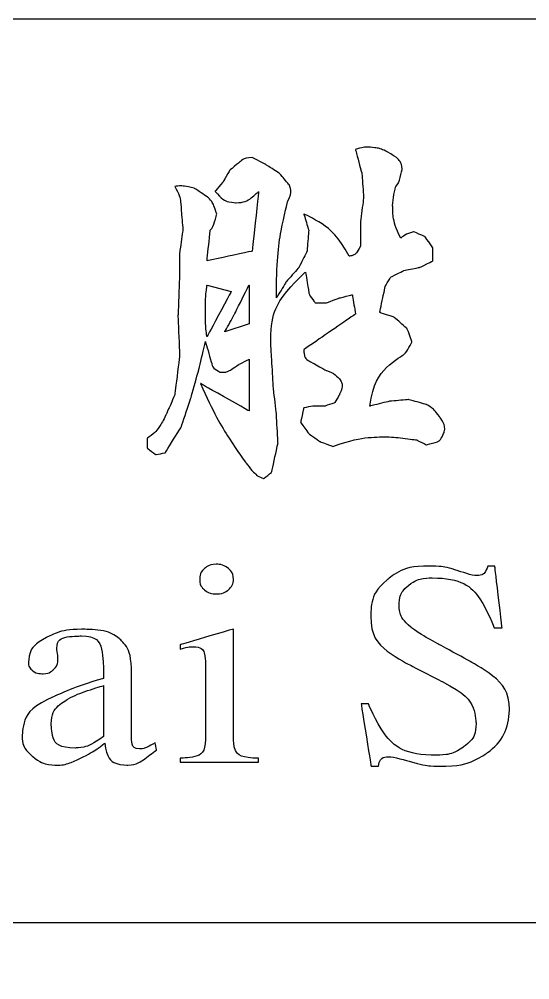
# Model space of a CAD drawing. Header units: millimetres. Extents: x 538 to 2776, y 409 to 1056.
# Drawn here: x 937.38 to 942.54, y 421.03 to 430.74 of the extents above; entities that cross this region are included whole.
import ezdxf

# ---------------------------------------------------------------- set-up
doc = ezdxf.new("R2010")
doc.units = ezdxf.units.MM
doc.layers.add('DWG', color=7, linetype='Continuous')
doc.layers.add('layer 1', color=7, linetype='Continuous')

msp = doc.modelspace()

# ---------------------------------------------------------------- linework, layer by layer
at = {"layer": 'DWG', "linetype": 'ByBlock'}
msp.add_lwpolyline([(988.7912, 430.7424), (919.3691, 430.7424, 0.414214), (919.167, 430.5403), (919.167, 408.5864)], format="xyb", dxfattribs=at)
at = {"layer": 'DWG'}
msp.add_lwpolyline([(919.167, 421.6141), (988.7912, 421.6141)], dxfattribs=at)
at = {"layer": 'layer 1', "color": 0}
for points, knots in [([(939.7355, 429.3445), (939.7355, 429.3445), (939.8664, 429.279), (939.8664, 429.279), (939.8664, 429.279), (939.8664, 429.279), (940.0133, 429.1816), (940.0133, 429.1816), (940.0133, 429.1816), (940.0133, 429.1816), (940.1114, 429.0674), (940.1114, 429.0674), (940.1114, 429.0674), (940.133, 429.0131), (940.1274, 428.9581), (940.0947, 428.9038), (940.0947, 428.9038), (940.0188, 428.6101), (939.9805, 428.2843), (939.9805, 427.9251), (939.9805, 427.9251), (939.9805, 427.9251), (940.0787, 428.088), (940.0787, 428.088), (940.0787, 428.088), (940.0787, 428.088), (940.2088, 428.2349), (940.2088, 428.2349), (940.2088, 428.2349), (940.2088, 428.2349), (940.2903, 428.3985), (940.2903, 428.3985), (940.2903, 428.3985), (940.2903, 428.3985), (940.307, 428.6101), (940.307, 428.6101), (940.307, 428.6101), (940.307, 428.6101), (940.2576, 428.7737), (940.2576, 428.7737), (940.2576, 428.7737), (940.4539, 428.6867), (940.6056, 428.5454), (940.7149, 428.3491), (940.7149, 428.3491), (940.7581, 428.3491), (940.7964, 428.3817), (940.8291, 428.4472), (940.8291, 428.4472), (940.8291, 428.4472), (940.8291, 428.6922), (940.8291, 428.6922), (940.8291, 428.6922), (940.8291, 428.6922), (940.8618, 428.9366), (940.8618, 428.9366), (940.8618, 428.9366), (940.8618, 428.9366), (940.8451, 429.1816), (940.8451, 429.1816), (940.8451, 429.1816), (940.8451, 429.1816), (940.7797, 429.4259), (940.7797, 429.4259), (940.7797, 429.4259), (940.8451, 429.4482), (940.9105, 429.4531), (940.976, 429.4426), (940.976, 429.4426), (941.0087, 429.4426), (941.0602, 429.4231), (941.1305, 429.3855), (941.1305, 429.3855), (941.2015, 429.3473), (941.2426, 429.2957), (941.253, 429.2303), (941.253, 429.2303), (941.2314, 429.1322), (941.2098, 429.073), (941.1876, 429.0507), (941.1876, 429.0507), (941.166, 428.9637), (941.1556, 428.899), (941.1556, 428.8551), (941.1556, 428.8551), (941.1556, 428.7465), (941.1827, 428.6379), (941.237, 428.5286), (941.237, 428.5286), (941.2586, 428.5509), (941.3017, 428.5725), (941.3672, 428.5941), (941.3672, 428.5941), (941.3672, 428.5941), (941.4813, 428.5454), (941.4813, 428.5454), (941.4813, 428.5454), (941.4813, 428.5454), (941.5628, 428.4312), (941.5628, 428.4312), (941.5628, 428.4312), (941.5628, 428.4312), (941.5628, 428.3003), (941.5628, 428.3003), (941.5628, 428.3003), (941.5628, 428.3003), (941.4326, 428.2349), (941.4326, 428.2349), (941.4326, 428.2349), (941.4326, 428.2349), (941.2697, 428.2029), (941.2697, 428.2029), (941.2697, 428.2029), (941.2697, 428.2029), (941.1389, 428.1374), (941.1389, 428.1374), (941.1389, 428.1374), (941.0957, 428.072), (941.0734, 428.0288), (941.0734, 428.0066), (941.0734, 428.0066), (941.0734, 428.0066), (941.0247, 427.7782), (941.0247, 427.7782), (941.0247, 427.7782), (941.0247, 427.7782), (941.1716, 427.7295), (941.1716, 427.7295), (941.1716, 427.7295), (941.1716, 427.7295), (941.3017, 427.6153), (941.3017, 427.6153), (941.3017, 427.6153), (941.3017, 427.6153), (941.3511, 427.4845), (941.3511, 427.4845), (941.3511, 427.4845), (941.3185, 427.4197), (941.2913, 427.3759), (941.2697, 427.3543), (941.2697, 427.3543), (941.0734, 427.2346), (940.9593, 427.0606), (940.9265, 426.8322), (940.9265, 426.8322), (940.9265, 426.8322), (941.1228, 426.881), (941.1228, 426.881), (941.1228, 426.881), (941.1228, 426.881), (941.3185, 426.8977), (941.3185, 426.8977), (941.3185, 426.8977), (941.3185, 426.8977), (941.498, 426.8482), (941.498, 426.8482), (941.498, 426.8482), (941.5412, 426.8267), (941.5851, 426.7856), (941.6282, 426.7257), (941.6282, 426.7257), (941.6721, 426.6658), (941.6881, 426.6143), (941.6776, 426.5712), (941.6776, 426.5712), (941.6553, 426.5169), (941.6338, 426.4842), (941.6122, 426.473), (941.6122, 426.473), (941.6122, 426.473), (941.498, 426.4403), (941.498, 426.4403), (941.498, 426.4403), (941.498, 426.4403), (941.3999, 426.4897), (941.3999, 426.4897), (941.3999, 426.4897), (941.2474, 426.5113), (941.1389, 426.5218), (941.0734, 426.5218), (941.0734, 426.5218), (940.9105, 426.5218), (940.7365, 426.4897), (940.5513, 426.4243), (940.5513, 426.4243), (940.5513, 426.4243), (940.4212, 426.473), (940.4212, 426.473), (940.4212, 426.473), (940.4212, 426.473), (940.307, 426.5545), (940.307, 426.5545), (940.307, 426.5545), (940.307, 426.5545), (940.2255, 426.6686), (940.2255, 426.6686), (940.2255, 426.6686), (940.2255, 426.6686), (940.2576, 426.8155), (940.2576, 426.8155), (940.2576, 426.8155), (940.2576, 426.8155), (940.3557, 426.8322), (940.3557, 426.8322), (940.3557, 426.8322), (940.3557, 426.8322), (940.4699, 426.8322), (940.4699, 426.8322), (940.4699, 426.8322), (940.4699, 426.8322), (940.568, 426.8649), (940.568, 426.8649), (940.568, 426.8649), (940.568, 426.8649), (940.6168, 426.9464), (940.6168, 426.9464), (940.6168, 426.9464), (940.6495, 427.0118), (940.6495, 427.0661), (940.6168, 427.1093), (940.6168, 427.1093), (940.5736, 427.1531), (940.5297, 427.1803), (940.4866, 427.1907), (940.4866, 427.1907), (940.4866, 427.1907), (940.3397, 427.2728), (940.3397, 427.2728), (940.3397, 427.2728), (940.2959, 427.2944), (940.2715, 427.316), (940.2659, 427.3376), (940.2659, 427.3376), (940.2604, 427.3599), (940.2576, 427.3815), (940.2576, 427.403), (940.2576, 427.403), (940.2576, 427.403), (940.7797, 427.7622), (940.7797, 427.7622), (940.7797, 427.7622), (940.7797, 427.7622), (940.7476, 427.9578), (940.7476, 427.9578), (940.7476, 427.9578), (940.7476, 427.9578), (940.6168, 427.9251), (940.6168, 427.9251), (940.6168, 427.9251), (940.6168, 427.9251), (940.4866, 427.8764), (940.4866, 427.8764), (940.4866, 427.8764), (940.4866, 427.8764), (940.3724, 427.8764), (940.3724, 427.8764), (940.3724, 427.8764), (940.3286, 427.9307), (940.307, 427.969), (940.307, 427.9905), (940.307, 427.9905), (940.307, 427.9905), (940.2743, 428.1862), (940.2743, 428.1862), (940.2743, 428.1862), (940.0133, 427.9578), (939.8991, 427.6752), (939.9318, 427.3376), (939.9318, 427.3376), (939.9318, 427.3376), (939.9478, 427.0439), (939.9478, 427.0439), (939.9478, 427.0439), (939.9478, 427.0439), (939.9805, 426.7508), (939.9805, 426.7508), (939.9805, 426.7508), (939.9805, 426.7508), (939.9965, 426.457), (939.9965, 426.457), (939.9965, 426.457), (939.9965, 426.457), (939.9318, 426.1633), (939.9318, 426.1633), (939.9318, 426.1633), (939.9318, 426.1633), (939.8504, 426.0978), (939.8504, 426.0978), (939.8504, 426.0978), (939.8504, 426.0978), (939.7849, 426.1305), (939.7849, 426.1305), (939.7849, 426.1305), (939.7849, 426.1305), (939.7355, 426.1793), (939.7355, 426.1793), (939.7355, 426.1793), (939.7355, 426.1793), (939.6708, 426.2607), (939.6708, 426.2607), (939.6708, 426.2607), (939.4967, 426.5002), (939.3443, 426.7668), (939.2134, 427.0606), (939.2134, 427.0606), (939.2134, 427.0606), (939.7035, 426.7828), (939.7035, 426.7828), (939.7035, 426.7828), (939.7035, 426.7828), (939.7035, 427.3049), (939.7035, 427.3049), (939.7035, 427.3049), (939.7035, 427.3049), (939.6053, 427.2561), (939.6053, 427.2561), (939.6053, 427.2561), (939.6053, 427.2561), (939.5072, 427.1907), (939.5072, 427.1907), (939.5072, 427.1907), (939.4856, 427.1803), (939.464, 427.1747), (939.4424, 427.1747), (939.4424, 427.1747), (939.4424, 427.1747), (939.4097, 427.1747), (939.4097, 427.1747), (939.4097, 427.1747), (939.3554, 427.2074), (939.3283, 427.2346), (939.3283, 427.2561), (939.3283, 427.2561), (939.3283, 427.2561), (939.2628, 427.4845), (939.2628, 427.4845), (939.2628, 427.4845), (939.2628, 427.4845), (939.1974, 427.2074), (939.1974, 427.2074), (939.1974, 427.2074), (939.1974, 427.2074), (939.116, 426.9137), (939.116, 426.9137), (939.116, 426.9137), (939.116, 426.9137), (939.0178, 426.6199), (939.0178, 426.6199), (939.0178, 426.6199), (939.0178, 426.6199), (938.8549, 426.3589), (938.8549, 426.3589), (938.8549, 426.3589), (938.8549, 426.3589), (938.7568, 426.3429), (938.7568, 426.3429), (938.7568, 426.3429), (938.7568, 426.3429), (938.6753, 426.4076), (938.6753, 426.4076), (938.6753, 426.4076), (938.6753, 426.4076), (938.6753, 426.5057), (938.6753, 426.5057), (938.6753, 426.5057), (938.6753, 426.5057), (938.7568, 426.5712), (938.7568, 426.5712), (938.7568, 426.5712), (938.8006, 426.6255), (938.8354, 426.6825), (938.8633, 426.7424), (938.8633, 426.7424), (938.8904, 426.8023), (938.9203, 426.8698), (938.9524, 426.9464), (938.9524, 426.9464), (938.9524, 426.9464), (939.0018, 427.3376), (939.0018, 427.3376), (939.0018, 427.3376), (939.0018, 427.3376), (938.9851, 427.7455), (938.9851, 427.7455), (938.9851, 427.7455), (938.9851, 427.7455), (939.0018, 428.1534), (939.0018, 428.1534), (939.0018, 428.1534), (939.0018, 428.1534), (939.0018, 428.3817), (939.0018, 428.3817), (939.0018, 428.3817), (939.0018, 428.3817), (939.0345, 428.6101), (939.0345, 428.6101), (939.0345, 428.6101), (939.0345, 428.6101), (939.0178, 428.8224), (939.0178, 428.8224), (939.0178, 428.8224), (939.0178, 428.899), (938.9962, 428.9748), (938.9524, 429.0507), (938.9524, 429.0507), (938.9962, 429.0618), (939.0617, 429.0563), (939.1487, 429.0347), (939.1487, 429.0347), (939.1487, 429.0347), (939.2956, 428.9366), (939.2956, 428.9366), (939.2956, 428.9366), (939.3283, 428.9038), (939.3554, 428.8496), (939.377, 428.7737), (939.377, 428.7737), (939.3554, 428.6867), (939.3332, 428.6324), (939.3116, 428.6101), (939.3116, 428.6101), (939.3116, 428.6101), (939.2789, 428.3003), (939.2789, 428.3003), (939.2789, 428.3003), (939.2789, 428.3003), (939.7355, 428.3985), (939.7355, 428.3985), (939.7355, 428.3985), (939.7355, 428.3985), (939.8009, 429.002), (939.8009, 429.002), (939.8009, 429.002), (939.725, 428.9261), (939.6485, 428.8878), (939.5726, 428.8878), (939.5726, 428.8878), (939.4967, 428.8878), (939.4257, 428.9261), (939.3603, 429.002), (939.3603, 429.002), (939.3603, 429.002), (939.4424, 429.1001), (939.4424, 429.1001), (939.4424, 429.1001), (939.4424, 429.1001), (939.5072, 429.2143), (939.5072, 429.2143), (939.5072, 429.2143), (939.5072, 429.2143), (939.6053, 429.2957), (939.6053, 429.2957), (939.6053, 429.2957), (939.638, 429.3285), (939.6812, 429.3445), (939.7355, 429.3445)], [0, 0, 0, 0, 0.008772, 0.008772, 0.008772, 0.013158, 0.017544, 0.017544, 0.017544, 0.02193, 0.026316, 0.026316, 0.026316, 0.030702, 0.035088, 0.035088, 0.035088, 0.039474, 0.04386, 0.04386, 0.04386, 0.048246, 0.052632, 0.052632, 0.052632, 0.057018, 0.061404, 0.061404, 0.061404, 0.065789, 0.070175, 0.070175, 0.070175, 0.074561, 0.078947, 0.078947, 0.078947, 0.083333, 0.087719, 0.087719, 0.087719, 0.092105, 0.096491, 0.096491, 0.096491, 0.100877, 0.105263, 0.105263, 0.105263, 0.109649, 0.114035, 0.114035, 0.114035, 0.118421, 0.122807, 0.122807, 0.122807, 0.127193, 0.131579, 0.131579, 0.131579, 0.135965, 0.140351, 0.140351, 0.140351, 0.144737, 0.149123, 0.149123, 0.149123, 0.153509, 0.157895, 0.157895, 0.157895, 0.162281, 0.166667, 0.166667, 0.166667, 0.171053, 0.175439, 0.175439, 0.175439, 0.179825, 0.184211, 0.184211, 0.184211, 0.188596, 0.192982, 0.192982, 0.192982, 0.197368, 0.201754, 0.201754, 0.201754, 0.20614, 0.210526, 0.210526, 0.210526, 0.214912, 0.219298, 0.219298, 0.219298, 0.223684, 0.22807, 0.22807, 0.22807, 0.232456, 0.236842, 0.236842, 0.236842, 0.241228, 0.245614, 0.245614, 0.245614, 0.25, 0.254386, 0.254386, 0.254386, 0.258772, 0.263158, 0.263158, 0.263158, 0.267544, 0.27193, 0.27193, 0.27193, 0.276316, 0.280702, 0.280702, 0.280702, 0.285088, 0.289474, 0.289474, 0.289474, 0.29386, 0.298246, 0.298246, 0.298246, 0.302632, 0.307018, 0.307018, 0.307018, 0.311404, 0.315789, 0.315789, 0.315789, 0.320175, 0.324561, 0.324561, 0.324561, 0.328947, 0.333333, 0.333333, 0.333333, 0.337719, 0.342105, 0.342105, 0.342105, 0.346491, 0.350877, 0.350877, 0.350877, 0.355263, 0.359649, 0.359649, 0.359649, 0.364035, 0.368421, 0.368421, 0.368421, 0.372807, 0.377193, 0.377193, 0.377193, 0.381579, 0.385965, 0.385965, 0.385965, 0.390351, 0.394737, 0.394737, 0.394737, 0.399123, 0.403509, 0.403509, 0.403509, 0.407895, 0.412281, 0.412281, 0.412281, 0.416667, 0.421053, 0.421053, 0.421053, 0.425439, 0.429825, 0.429825, 0.429825, 0.434211, 0.438596, 0.438596, 0.438596, 0.442982, 0.447368, 0.447368, 0.447368, 0.451754, 0.45614, 0.45614, 0.45614, 0.460526, 0.464912, 0.464912, 0.464912, 0.469298, 0.473684, 0.473684, 0.473684, 0.47807, 0.482456, 0.482456, 0.482456, 0.486842, 0.491228, 0.491228, 0.491228, 0.495614, 0.5, 0.5, 0.5, 0.504386, 0.508772, 0.508772, 0.508772, 0.513158, 0.517544, 0.517544, 0.517544, 0.52193, 0.526316, 0.526316, 0.526316, 0.530702, 0.535088, 0.535088, 0.535088, 0.539474, 0.54386, 0.54386, 0.54386, 0.548246, 0.552632, 0.552632, 0.552632, 0.557018, 0.561404, 0.561404, 0.561404, 0.565789, 0.570175, 0.570175, 0.570175, 0.574561, 0.578947, 0.578947, 0.578947, 0.583333, 0.587719, 0.587719, 0.587719, 0.592105, 0.596491, 0.596491, 0.596491, 0.600877, 0.605263, 0.605263, 0.605263, 0.609649, 0.614035, 0.614035, 0.614035, 0.618421, 0.622807, 0.622807, 0.622807, 0.627193, 0.631579, 0.631579, 0.631579, 0.635965, 0.640351, 0.640351, 0.640351, 0.644737, 0.649123, 0.649123, 0.649123, 0.653509, 0.657895, 0.657895, 0.657895, 0.662281, 0.666667, 0.666667, 0.666667, 0.671053, 0.675439, 0.675439, 0.675439, 0.679825, 0.684211, 0.684211, 0.684211, 0.688596, 0.692982, 0.692982, 0.692982, 0.697368, 0.701754, 0.701754, 0.701754, 0.70614, 0.710526, 0.710526, 0.710526, 0.714912, 0.719298, 0.719298, 0.719298, 0.723684, 0.72807, 0.72807, 0.72807, 0.732456, 0.736842, 0.736842, 0.736842, 0.741228, 0.745614, 0.745614, 0.745614, 0.75, 0.754386, 0.754386, 0.754386, 0.758772, 0.763158, 0.763158, 0.763158, 0.767544, 0.77193, 0.77193, 0.77193, 0.776316, 0.780702, 0.780702, 0.780702, 0.785088, 0.789474, 0.789474, 0.789474, 0.79386, 0.798246, 0.798246, 0.798246, 0.802632, 0.807018, 0.807018, 0.807018, 0.811404, 0.815789, 0.815789, 0.815789, 0.820175, 0.824561, 0.824561, 0.824561, 0.828947, 0.833333, 0.833333, 0.833333, 0.837719, 0.842105, 0.842105, 0.842105, 0.846491, 0.850877, 0.850877, 0.850877, 0.855263, 0.859649, 0.859649, 0.859649, 0.864035, 0.868421, 0.868421, 0.868421, 0.872807, 0.877193, 0.877193, 0.877193, 0.881579, 0.885965, 0.885965, 0.885965, 0.890351, 0.894737, 0.894737, 0.894737, 0.899123, 0.903509, 0.903509, 0.903509, 0.907895, 0.912281, 0.912281, 0.912281, 0.916667, 0.921053, 0.921053, 0.921053, 0.925439, 0.929825, 0.929825, 0.929825, 0.934211, 0.938596, 0.938596, 0.938596, 0.942982, 0.947368, 0.947368, 0.947368, 0.951754, 0.95614, 0.95614, 0.95614, 0.960526, 0.964912, 0.964912, 0.964912, 0.969298, 0.973684, 0.973684, 0.973684, 0.97807, 0.982456, 0.982456, 0.982456, 0.986842, 0.991228, 0.991228, 0.991228, 0.995614, 1, 1, 1, 1]), ([(939.5239, 427.9905), (939.5239, 427.9905), (939.2789, 428.056), (939.2789, 428.056), (939.2789, 428.056), (939.2684, 427.9905), (939.2628, 427.9035), (939.2628, 427.7949), (939.2628, 427.7949), (939.2628, 427.6752), (939.2684, 427.5882), (939.2789, 427.5339), (939.2789, 427.5339), (939.2789, 427.5339), (939.5239, 427.9905), (939.5239, 427.9905)], [0, 0, 0, 0, 0.25, 0.25, 0.25, 0.375, 0.5, 0.5, 0.5, 0.625, 0.75, 0.75, 0.75, 0.875, 1, 1, 1, 1]), ([(939.4584, 427.5826), (939.4584, 427.5826), (939.7035, 427.6641), (939.7035, 427.6641), (939.7035, 427.6641), (939.7035, 427.6641), (939.7035, 428.056), (939.7035, 428.056), (939.7035, 428.056), (939.7035, 428.056), (939.5566, 427.7622), (939.5566, 427.7622), (939.5566, 427.7622), (939.5566, 427.7622), (939.4584, 427.5826), (939.4584, 427.5826)], [0, 0, 0, 0, 0.25, 0.25, 0.25, 0.375, 0.5, 0.5, 0.5, 0.625, 0.75, 0.75, 0.75, 0.875, 1, 1, 1, 1]), ([(939.5458, 425.081), (939.5458, 425.038), (939.5291, 425.0028), (939.4958, 424.9755), (939.4958, 424.9755), (939.4624, 424.9481), (939.4213, 424.9344), (939.3724, 424.9344), (939.3724, 424.9344), (939.3234, 424.9344), (939.2834, 424.9481), (939.2523, 424.9755), (939.2523, 424.9755), (939.2211, 425.0028), (939.2056, 425.038), (939.2056, 425.081), (939.2056, 425.081), (939.2056, 425.1241), (939.2211, 425.1603), (939.2523, 425.1896), (939.2523, 425.1896), (939.2834, 425.2189), (939.3234, 425.2336), (939.3724, 425.2336), (939.3724, 425.2336), (939.4213, 425.2336), (939.4624, 425.2189), (939.4958, 425.1896), (939.4958, 425.1896), (939.5291, 425.1603), (939.5458, 425.1241), (939.5458, 425.081)], [0, 0, 0, 0, 0.125, 0.125, 0.125, 0.1875, 0.25, 0.25, 0.25, 0.3125, 0.375, 0.375, 0.375, 0.4375, 0.5, 0.5, 0.5, 0.5625, 0.625, 0.625, 0.625, 0.6875, 0.75, 0.75, 0.75, 0.8125, 0.875, 0.875, 0.875, 0.9375, 1, 1, 1, 1]), ([(942.3351, 423.7609), (942.3351, 423.577), (942.2617, 423.4333), (942.1149, 423.3296), (942.1149, 423.3296), (941.986, 423.2377), (941.8225, 423.1917), (941.6246, 423.1917), (941.6246, 423.1917), (941.5423, 423.1917), (941.4444, 423.2079), (941.331, 423.2401), (941.331, 423.2401), (941.2176, 423.2724), (941.1442, 423.2885), (941.1108, 423.2885), (941.1108, 423.2885), (941.0553, 423.2885), (941.0219, 423.2563), (941.0108, 423.1917), (941.0108, 423.1917), (941.0108, 423.1917), (940.9374, 423.1917), (940.9374, 423.1917), (940.9374, 423.1917), (940.9374, 423.1917), (940.8373, 423.8225), (940.8373, 423.8225), (940.8373, 423.8225), (940.8373, 423.8225), (940.9107, 423.8225), (940.9107, 423.8225), (940.9107, 423.8225), (941.0508, 423.4763), (941.281, 423.3032), (941.6012, 423.3032), (941.6012, 423.3032), (941.6991, 423.3032), (941.7869, 423.3296), (941.8647, 423.3824), (941.8647, 423.3824), (941.9537, 423.443), (941.9982, 423.5242), (941.9982, 423.6259), (941.9982, 423.6259), (941.9982, 423.7902), (941.8837, 423.931), (941.6546, 424.0484), (941.6546, 424.0484), (941.6546, 424.0484), (941.3343, 424.2127), (941.3343, 424.2127), (941.3343, 424.2127), (941.0675, 424.3496), (940.9341, 424.5149), (940.9341, 424.7085), (940.9341, 424.7085), (940.9341, 424.861), (940.9891, 424.9838), (941.0992, 425.0767), (941.0992, 425.0767), (941.2093, 425.1696), (941.3522, 425.216), (941.5279, 425.216), (941.5279, 425.216), (941.6279, 425.216), (941.7247, 425.1999), (941.818, 425.1676), (941.818, 425.1676), (941.9115, 425.1353), (941.976, 425.1192), (942.0115, 425.1192), (942.0115, 425.1192), (942.0605, 425.1192), (942.096, 425.1515), (942.1183, 425.216), (942.1183, 425.216), (942.1183, 425.216), (942.1883, 425.216), (942.1883, 425.216), (942.1883, 425.216), (942.1883, 425.216), (942.2617, 424.5911), (942.2617, 424.5911), (942.2617, 424.5911), (942.2617, 424.5911), (942.1817, 424.5911), (942.1817, 424.5911), (942.1817, 424.5911), (942.0571, 424.9275), (941.8481, 425.0957), (941.5545, 425.0957), (941.5545, 425.0957), (941.4611, 425.0957), (941.3822, 425.0708), (941.3177, 425.0209), (941.3177, 425.0209), (941.2532, 424.971), (941.2209, 424.9021), (941.2209, 424.8141), (941.2209, 424.8141), (941.2209, 424.7378), (941.261, 424.6654), (941.341, 424.597), (941.341, 424.597), (941.39, 424.5579), (941.48, 424.5021), (941.6112, 424.4298), (941.6112, 424.4298), (941.6112, 424.4298), (941.9348, 424.2538), (941.9348, 424.2538), (941.9348, 424.2538), (942.2017, 424.109), (942.3351, 423.9447), (942.3351, 423.7609)], [0, 0, 0, 0, 0.034483, 0.034483, 0.034483, 0.051724, 0.068966, 0.068966, 0.068966, 0.086207, 0.103448, 0.103448, 0.103448, 0.12069, 0.137931, 0.137931, 0.137931, 0.155172, 0.172414, 0.172414, 0.172414, 0.189655, 0.206897, 0.206897, 0.206897, 0.224138, 0.241379, 0.241379, 0.241379, 0.258621, 0.275862, 0.275862, 0.275862, 0.293103, 0.310345, 0.310345, 0.310345, 0.327586, 0.344828, 0.344828, 0.344828, 0.362069, 0.37931, 0.37931, 0.37931, 0.396552, 0.413793, 0.413793, 0.413793, 0.431034, 0.448276, 0.448276, 0.448276, 0.465517, 0.482759, 0.482759, 0.482759, 0.5, 0.517241, 0.517241, 0.517241, 0.534483, 0.551724, 0.551724, 0.551724, 0.568966, 0.586207, 0.586207, 0.586207, 0.603448, 0.62069, 0.62069, 0.62069, 0.637931, 0.655172, 0.655172, 0.655172, 0.672414, 0.689655, 0.689655, 0.689655, 0.706897, 0.724138, 0.724138, 0.724138, 0.741379, 0.758621, 0.758621, 0.758621, 0.775862, 0.793103, 0.793103, 0.793103, 0.810345, 0.827586, 0.827586, 0.827586, 0.844828, 0.862069, 0.862069, 0.862069, 0.87931, 0.896552, 0.896552, 0.896552, 0.913793, 0.931034, 0.931034, 0.931034, 0.948276, 0.965517, 0.965517, 0.965517, 0.982759, 1, 1, 1, 1]), ([(938.7686, 423.356), (938.7241, 423.3228), (938.6796, 423.2895), (938.6352, 423.2563), (938.6352, 423.2563), (938.5818, 423.2211), (938.5295, 423.2035), (938.4784, 423.2035), (938.4784, 423.2035), (938.3427, 423.2035), (938.2649, 423.2778), (938.2449, 423.4264), (938.2449, 423.4264), (938.1715, 423.3677), (938.0881, 423.3159), (937.9947, 423.2709), (937.9947, 423.2709), (937.9012, 423.2259), (937.8268, 423.2035), (937.7712, 423.2035), (937.7712, 423.2035), (937.6733, 423.2035), (937.5888, 423.2323), (937.5177, 423.29), (937.5177, 423.29), (937.4465, 423.3477), (937.4109, 423.4167), (937.4109, 423.4968), (937.4109, 423.4968), (937.4109, 423.669), (937.521, 423.8039), (937.7412, 423.9017), (937.7412, 423.9017), (937.8902, 423.9682), (938.0536, 424.0279), (938.2315, 424.0807), (938.2315, 424.0807), (938.2315, 424.0807), (938.2315, 424.1892), (938.2315, 424.1892), (938.2315, 424.1892), (938.2315, 424.4024), (938.1581, 424.509), (938.0114, 424.509), (938.0114, 424.509), (937.8446, 424.509), (937.7612, 424.4679), (937.7612, 424.3858), (937.7612, 424.3858), (937.7612, 424.3682), (937.7628, 424.3505), (937.7662, 424.333), (937.7662, 424.333), (937.7695, 424.3153), (937.7712, 424.2938), (937.7712, 424.2684), (937.7712, 424.2684), (937.7712, 424.2313), (937.7567, 424.1985), (937.7278, 424.1701), (937.7278, 424.1701), (937.6989, 424.1418), (937.6633, 424.1276), (937.6211, 424.1276), (937.6211, 424.1276), (937.5766, 424.1276), (937.541, 424.1384), (937.5143, 424.1599), (937.5143, 424.1599), (937.4876, 424.1814), (937.4743, 424.2078), (937.4743, 424.2391), (937.4743, 424.2391), (937.4743, 424.3447), (937.5355, 424.4298), (937.6578, 424.4943), (937.6578, 424.4943), (937.7623, 424.5491), (937.8801, 424.5765), (938.0114, 424.5765), (938.0114, 424.5765), (938.1893, 424.5765), (938.316, 424.5452), (938.3916, 424.4826), (938.3916, 424.4826), (938.4739, 424.4141), (938.5151, 424.2958), (938.5151, 424.1276), (938.5151, 424.1276), (938.5151, 424.1276), (938.5151, 423.4822), (938.5151, 423.4822), (938.5151, 423.4822), (938.5151, 423.4059), (938.5418, 423.3677), (938.5951, 423.3677), (938.5951, 423.3677), (938.6352, 423.3677), (938.6885, 423.3883), (938.7552, 423.4294), (938.7552, 423.4294), (938.7552, 423.4294), (938.7686, 423.356), (938.7686, 423.356)], [0, 0, 0, 0, 0.038462, 0.038462, 0.038462, 0.057692, 0.076923, 0.076923, 0.076923, 0.096154, 0.115385, 0.115385, 0.115385, 0.134615, 0.153846, 0.153846, 0.153846, 0.173077, 0.192308, 0.192308, 0.192308, 0.211538, 0.230769, 0.230769, 0.230769, 0.25, 0.269231, 0.269231, 0.269231, 0.288462, 0.307692, 0.307692, 0.307692, 0.326923, 0.346154, 0.346154, 0.346154, 0.365385, 0.384615, 0.384615, 0.384615, 0.403846, 0.423077, 0.423077, 0.423077, 0.442308, 0.461538, 0.461538, 0.461538, 0.480769, 0.5, 0.5, 0.5, 0.519231, 0.538462, 0.538462, 0.538462, 0.557692, 0.576923, 0.576923, 0.576923, 0.596154, 0.615385, 0.615385, 0.615385, 0.634615, 0.653846, 0.653846, 0.653846, 0.673077, 0.692308, 0.692308, 0.692308, 0.711538, 0.730769, 0.730769, 0.730769, 0.75, 0.769231, 0.769231, 0.769231, 0.788462, 0.807692, 0.807692, 0.807692, 0.826923, 0.846154, 0.846154, 0.846154, 0.865385, 0.884615, 0.884615, 0.884615, 0.903846, 0.923077, 0.923077, 0.923077, 0.942308, 0.961538, 0.961538, 0.961538, 0.980769, 1, 1, 1, 1]), ([(939.7993, 423.2328), (939.7993, 423.2328), (939.0087, 423.2328), (939.0087, 423.2328), (939.0087, 423.2328), (939.0087, 423.2328), (939.0087, 423.2739), (939.0087, 423.2739), (939.0087, 423.2739), (939.1778, 423.2739), (939.2622, 423.3365), (939.2622, 423.4616), (939.2622, 423.4616), (939.2622, 423.4616), (939.2622, 424.2479), (939.2622, 424.2479), (939.2622, 424.2479), (939.2622, 424.3496), (939.22, 424.4004), (939.1355, 424.4004), (939.1355, 424.4004), (939.1021, 424.4004), (939.0599, 424.3926), (939.0087, 424.377), (939.0087, 424.377), (939.0087, 424.377), (939.0087, 424.421), (939.0087, 424.421), (939.0087, 424.421), (939.0087, 424.421), (939.5458, 424.5794), (939.5458, 424.5794), (939.5458, 424.5794), (939.5458, 424.5794), (939.5458, 423.4616), (939.5458, 423.4616), (939.5458, 423.4616), (939.5458, 423.3365), (939.6303, 423.2739), (939.7993, 423.2739), (939.7993, 423.2739), (939.7993, 423.2739), (939.7993, 423.2328), (939.7993, 423.2328)], [0, 0, 0, 0, 0.090909, 0.090909, 0.090909, 0.136364, 0.181818, 0.181818, 0.181818, 0.227273, 0.272727, 0.272727, 0.272727, 0.318182, 0.363636, 0.363636, 0.363636, 0.409091, 0.454545, 0.454545, 0.454545, 0.5, 0.545455, 0.545455, 0.545455, 0.590909, 0.636364, 0.636364, 0.636364, 0.681818, 0.727273, 0.727273, 0.727273, 0.772727, 0.818182, 0.818182, 0.818182, 0.863636, 0.909091, 0.909091, 0.909091, 0.954545, 1, 1, 1, 1]), ([(938.2315, 423.4939), (938.2315, 423.4939), (938.2315, 424.0073), (938.2315, 424.0073), (938.2315, 424.0073), (938.0581, 423.9545), (937.9391, 423.9095), (937.8746, 423.8724), (937.8746, 423.8724), (937.7612, 423.8059), (937.7045, 423.7218), (937.7045, 423.6201), (937.7045, 423.6201), (937.7045, 423.4577), (937.7856, 423.3766), (937.948, 423.3766), (937.948, 423.3766), (938.0325, 423.3766), (938.127, 423.4157), (938.2315, 423.4939)], [0, 0, 0, 0, 0.2, 0.2, 0.2, 0.3, 0.4, 0.4, 0.4, 0.5, 0.6, 0.6, 0.6, 0.7, 0.8, 0.8, 0.8, 0.9, 1, 1, 1, 1])]:
    msp.add_open_spline(points, degree=3, knots=knots, dxfattribs=at)

doc.saveas('drawing.dxf')
